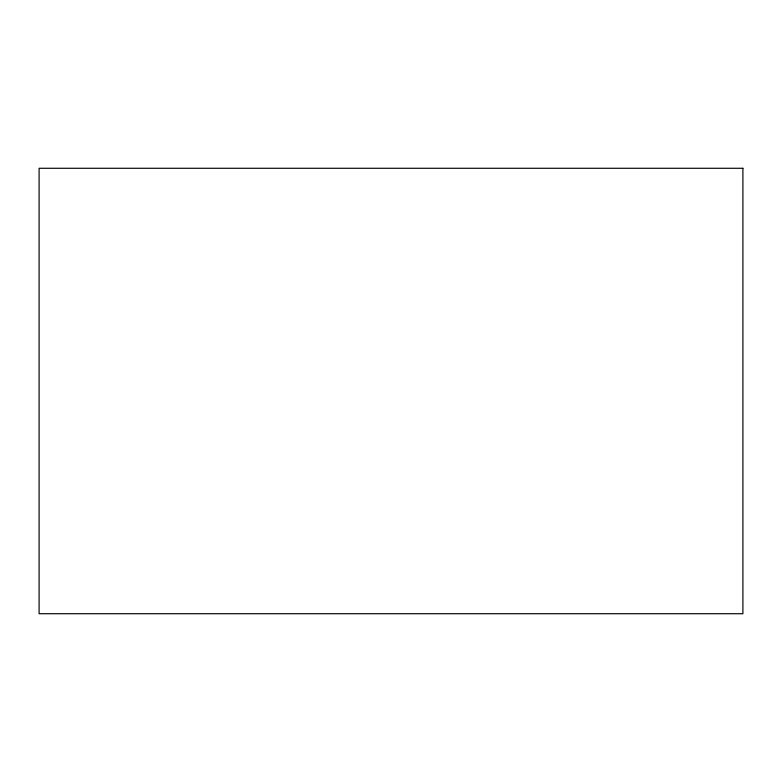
<?xml version="1.0" encoding="UTF-8"?>
<svg xmlns="http://www.w3.org/2000/svg" width="782" height="782" viewBox="0 0 782 782"><rect width="100%" height="100%" fill="white"/><g stroke="black" fill="none" stroke-linecap="round" stroke-linejoin="round"><path stroke-width="1.17" d="M742.9 168.277L39.1 168.277L39.1 613.723L742.9 613.723L742.9 168.277"/></g></svg>
